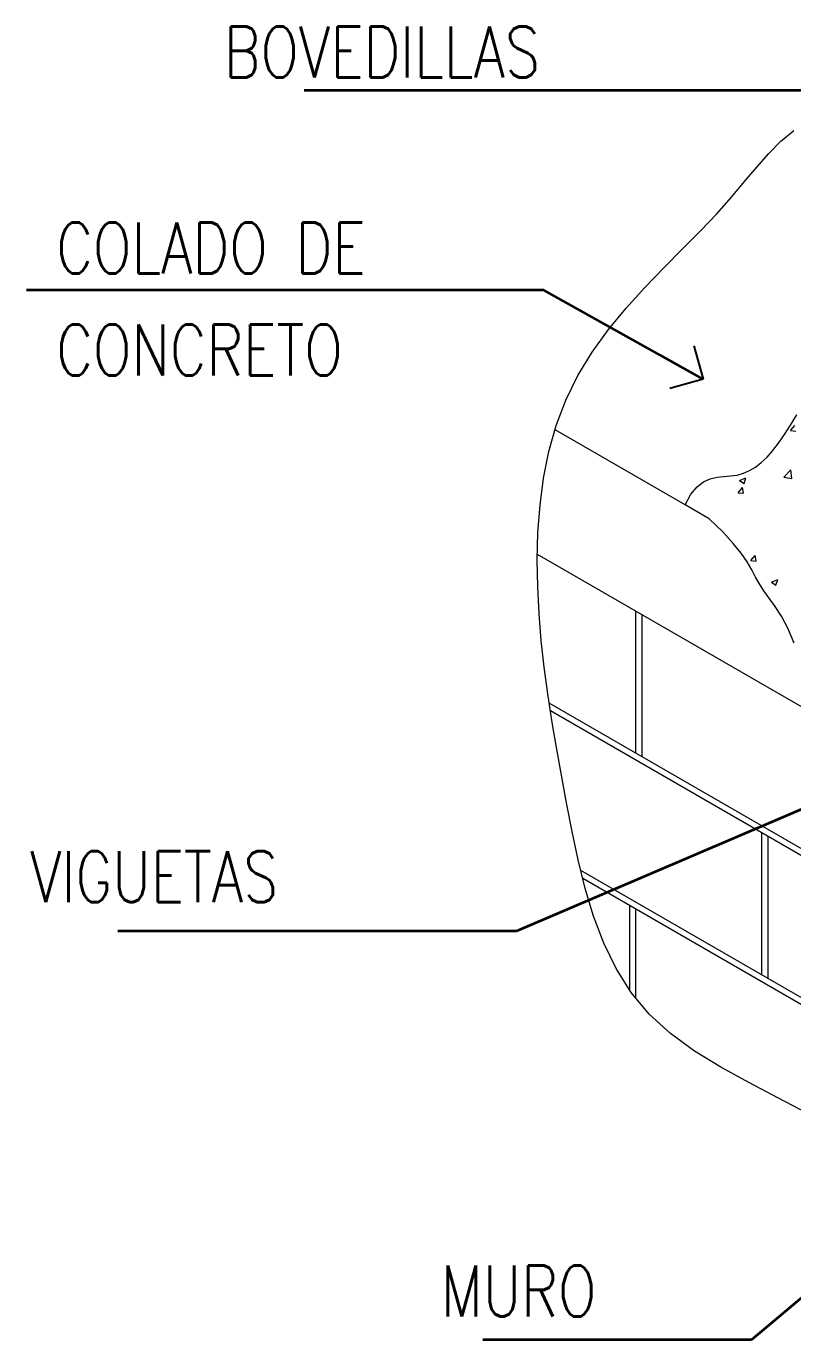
# Model space of a CAD drawing. Header units: metres. Extents: x 101 to 152, y -469 to -326.
# Drawn here: x 146.437 to 148.316, y -459.668 to -456.434 of the extents above; entities that cross this region are included whole.
import ezdxf

# ---------------------------------------------------------------- set-up
doc = ezdxf.new("R2010")
doc.units = ezdxf.units.M
doc.header["$LTSCALE"] = 5
doc.header["$MEASUREMENT"] = 0
doc.layers.get('0').update_dxf_attribs({"color": 30})
for name, color, linetype, lineweight in [('A-ANNO-NOTE', 7, 'Continuous', 35), ('A-ANNO-TEXT', 3, 'Continuous', 18), ('A-DETL-MBND', 3, 'Continuous', 18)]:
    doc.layers.add(name, color=color, linetype=linetype, lineweight=lineweight)
doc.styles.add('E-ROMANS', font='romans.shx', dxfattribs={"width": 0.8})
doc.dimstyles.new('E-0100_TICK_12', dxfattribs={"dimscale": 0.001, "dimtxt": 120, "dimasz": 120, "dimexe": 60, "dimexo": 40, "dimgap": 60, "dimtad": 0, "dimzin": 0, "dimdsep": 46, "dimtxsty": 'E-ROMANS', "dimblk": 'OBLIQUE', "dimcen": 60, "dimclrd": 256, "dimclre": 256, "dimclrt": 256, "dimadec": 0, "dimazin": 0, "dimtfac": 1, "dimtmove": 1, "dimatfit": 3, "dimldrblk": 'OPEN90', "dimfxl": 1, "dimtfill": 1, "dimtolj": 1, "dimtzin": 0, "dimlwd": -1, "dimarcsym": 0})

# ---------------------------------------------------------------- blocks, each defined once
blk = doc.blocks.new('_Oblique')
at = {"color": 0, "linetype": 'ByBlock', "lineweight": -2}
blk.add_line((-0.5, -0.5), (0.5, 0.5), dxfattribs=at)
blk = doc.blocks.new('_Open90')
at = {"color": 0, "linetype": 'ByBlock', "lineweight": -2}
for p, q in [((-0.5, 0.5), (0, 0)), ((0, 0), (-1, 0)), ((0, 0), (-0.5, -0.5))]:
    blk.add_line(p, q, dxfattribs=at)

msp = doc.modelspace()

# ---------------------------------------------------------------- linework, layer by layer
at = {"layer": 'A-DETL-MBND'}
for p, q in [((148.2873, -456.7154), (148.3193, -456.6887)), ((148.2575, -456.7454), (148.2873, -456.7154)), ((148.2282, -456.7784), (148.2575, -456.7454)), ((148.1983, -456.8142), (148.2282, -456.7784)), ((148.1661, -456.8524), (148.1983, -456.8142)), ((148.1304, -456.8928), (148.1661, -456.8524)), ((148.0902, -456.935), (148.1304, -456.8928)), ((148.0464, -456.9792), (148.0902, -456.935)), ((148.0006, -457.0255), (148.0464, -456.9792)), ((147.954, -457.0738), (148.0006, -457.0255)), ((147.9081, -457.1243), (147.954, -457.0738)), ((147.8644, -457.1771), (147.9081, -457.1243)), ((147.8242, -457.2323), (147.8644, -457.1771)), ((147.789, -457.2899), (147.8242, -457.2323)), ((147.7598, -457.35), (147.789, -457.2899)), ((147.7364, -457.4122), (147.7598, -457.35)), ((148.3109, -457.4114), (148.3262, -457.3863)), ((147.7185, -457.4762), (147.7364, -457.4122)), ((148.0524, -457.6067), (147.7335, -457.4226)), ((148.2817, -457.4552), (148.2961, -457.4345)), ((148.2961, -457.4345), (148.3109, -457.4114)), ((148.3106, -457.4248), (148.3212, -457.4121)), ((148.3106, -457.4248), (148.3238, -457.426)), ((148.2674, -457.4736), (148.2817, -457.4552)), ((147.7053, -457.5415), (147.7185, -457.4762)), ((148.2391, -457.503), (148.2533, -457.4895)), ((148.2533, -457.4895), (148.2674, -457.4736)), ((148.1798, -457.5336), (148.1953, -457.5294)), ((148.1953, -457.5294), (148.2102, -457.5229)), ((148.2102, -457.5229), (148.2248, -457.5141)), ((148.2248, -457.5141), (148.2391, -457.503)), ((148.2947, -457.5388), (148.3119, -457.5208)), ((148.3143, -457.5418), (148.3119, -457.5208)), ((147.6965, -457.6077), (147.7053, -457.5415)), ((148.0667, -457.5806), (148.0819, -457.5622)), ((148.0819, -457.5622), (148.0978, -457.55)), ((148.0978, -457.55), (148.1141, -457.5427)), ((148.1141, -457.5427), (148.1307, -457.5388)), ((148.1307, -457.5388), (148.1473, -457.537)), ((148.1473, -457.537), (148.1638, -457.5357)), ((148.1638, -457.5357), (148.1798, -457.5336)), ((148.1827, -457.5772), (148.1934, -457.5645)), ((148.186, -457.5468), (148.2014, -457.5409)), ((148.186, -457.5468), (148.197, -457.5542)), ((148.1959, -457.5783), (148.1934, -457.5644)), ((148.197, -457.5542), (148.2014, -457.5409)), ((148.2947, -457.5388), (148.3143, -457.5418)), ((148.0524, -457.6067), (148.0667, -457.5806)), ((148.1827, -457.5772), (148.196, -457.5783)), ((147.6915, -457.6744), (147.6965, -457.6077)), ((148.1118, -457.641), (148.0524, -457.6067)), ((148.1449, -457.6733), (148.1118, -457.641)), ((147.6897, -457.7412), (147.6915, -457.6744)), ((148.1704, -457.7012), (148.1449, -457.6733)), ((148.1897, -457.7254), (148.1704, -457.7012)), ((148.2043, -457.7468), (148.1897, -457.7254)), ((147.6908, -457.8078), (147.6897, -457.7412)), ((149.7847, -458.9375), (147.6901, -457.7282)), ((148.2157, -457.766), (148.2043, -457.7468)), ((148.2134, -457.7434), (148.2241, -457.7307)), ((148.2134, -457.7434), (148.2266, -457.7445)), ((148.2266, -457.7445), (148.2241, -457.7307)), ((148.2253, -457.7837), (148.2157, -457.766)), ((148.2347, -457.8008), (148.2253, -457.7837)), ((148.2641, -457.7961), (148.2796, -457.7901)), ((148.2751, -457.8035), (148.2796, -457.7901)), ((147.6941, -457.8737), (147.6908, -457.8078)), ((148.2453, -457.8179), (148.2347, -457.8008)), ((148.2582, -457.8358), (148.2453, -457.8179)), ((148.2641, -457.796), (148.2751, -457.8035)), ((148.273, -457.8561), (148.2582, -457.8358)), ((147.6995, -457.9392), (147.6941, -457.8737)), ((147.9311, -457.8673), (147.9311, -458.2154)), ((147.9462, -457.876), (147.9462, -458.2241)), ((148.2887, -457.8801), (148.273, -457.8561)), ((148.3046, -457.9094), (148.2887, -457.8801)), ((148.3196, -457.9456), (148.3046, -457.9094)), ((147.7067, -458.0045), (147.6995, -457.9392)), ((147.7155, -458.0699), (147.7067, -458.0045)), ((147.7256, -458.1357), (147.7155, -458.0699)), ((149.1668, -458.9288), (147.719, -458.0929)), ((148.8579, -458.7679), (147.722, -458.112)), ((147.7369, -458.2021), (147.7256, -458.1357)), ((147.749, -458.2693), (147.7369, -458.2021)), ((147.7618, -458.3378), (147.749, -458.2693)), ((147.7752, -458.4074), (147.7618, -458.3378)), ((147.79, -458.4775), (147.7752, -458.4074)), ((148.24, -458.4111), (148.24, -458.7592)), ((148.2551, -458.4198), (148.2551, -458.7679)), ((147.8072, -458.5471), (147.79, -458.4775)), ((148.8579, -459.1159), (147.7963, -458.503)), ((149.7847, -459.6684), (147.8013, -458.5233)), ((147.8279, -458.6154), (147.8072, -458.5471)), ((147.916, -458.5895), (147.916, -458.796)), ((147.9311, -458.5982), (147.9311, -458.8157)), ((147.8529, -458.6813), (147.8279, -458.6154)), ((147.8833, -458.7439), (147.8529, -458.6813)), ((147.9201, -458.8024), (147.8833, -458.7439)), ((147.9642, -458.8557), (147.9201, -458.8024)), ((148.0163, -458.9032), (147.9642, -458.8557)), ((148.0753, -458.9461), (148.0163, -458.9032)), ((148.1398, -458.9857), (148.0753, -458.9461)), ((148.2084, -459.0234), (148.1398, -458.9857)), ((148.2796, -459.0607), (148.2084, -459.0234)), ((148.3519, -459.0988), (148.2796, -459.0607))]:
    msp.add_line(p, q, dxfattribs=at)

# ---------------------------------------------------------------- texts
at = {"layer": 'A-ANNO-TEXT', "color": 7, "style": 'E-ROMANS', "width": 0.8}
for s, p in [('BOVEDILLAS', (146.9208, -456.5586)), ('COLADO DE ', (146.51, -457.0391)), ('CONCRETO', (146.51, -457.2896)), ('VIGUETAS', (146.4458, -458.581)), ('MURO', (147.4535, -459.5971))]:
    msp.add_text(s, height=0.125, dxfattribs=at).set_placement(p)

# ---------------------------------------------------------------- leaders
at = {"layer": 'A-ANNO-NOTE'}
for points in [[(148.8952, -457.2739), (148.3645, -456.5909), (147.1184, -456.5909)], [(148.0969, -457.2983), (147.7055, -457.0802), (146.4366, -457.0802)], [(148.871, -458.1259), (147.6392, -458.6518), (146.6612, -458.6518)], [(148.8579, -459.1159), (148.2151, -459.6538), (147.5562, -459.6538)]]:
    msp.add_leader(points, dimstyle='E-0100_TICK_12', override={"dimgap": 0.09, "dimtad": 0}, dxfattribs=at)

doc.saveas('drawing.dxf')
